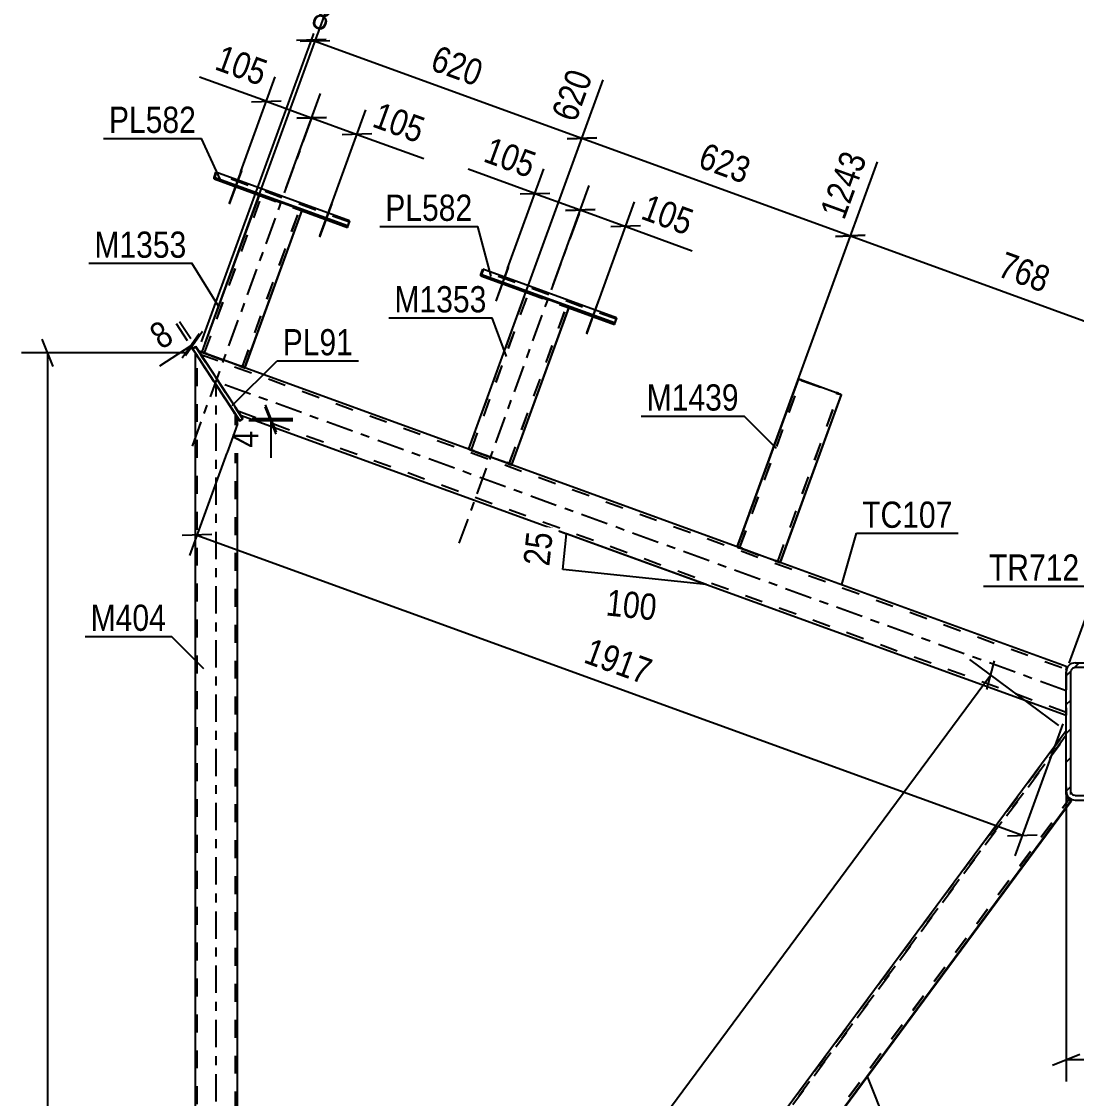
# Model space of a CAD drawing. Header units: millimetres. Extents: x 0 to 841, y 0 to 594.
# Drawn here: x 303.8 to 418.9, y 204 to 321.5 of the extents above; entities that cross this region are included whole.
import ezdxf

# ---------------------------------------------------------------- set-up
doc = ezdxf.new("R2010")
doc.units = ezdxf.units.MM
doc.linetypes.add('DXK_LINE_DOT2', pattern=[3.9198, 1.9599, -1.9599])
doc.linetypes.add('DXK_LINE_DOT3', pattern=[5.9187, 2.979, -0.9799, 0.9799, -0.9799])
doc.styles.add('Arial Narrow', font='ARIALN.TTF', dxfattribs={"height": 0.2})

# ---------------------------------------------------------------- blocks, each defined once
blk = doc.blocks.new('Part-761548639-16300 - 16299')
at = {"color": 7, "linetype": 'DXK_LINE_DOT2'}
for p, q in [((323.04, 285.6), (323.05, 285.6)), ((323.04, 285.56), (323.04, 285.6)), ((323.08, 285.54), (323.04, 285.6)), ((323.04, 285.56), (323.08, 285.49)), ((323.2, 285.36), (323.08, 285.54)), ((323.08, 285.49), (323.2, 285.31)), ((323.38, 285.09), (323.2, 285.36)), ((323.2, 285.31), (323.38, 285.04)), ((323.31, 285.18), (323.33, 285.18)), ((323.31, 285.14), (323.31, 285.18)), ((323.31, 285.18), (323.34, 285.15)), ((323.34, 285.11), (323.31, 285.14)), ((323.33, 285.18), (417.73, 250.82)), ((323.34, 285.15), (323.4, 285.06)), ((323.4, 285.02), (323.34, 285.11)), ((323.59, 284.77), (323.38, 285.09)), ((323.38, 285.04), (323.59, 284.71)), ((323.4, 285.06), (323.48, 284.93)), ((323.48, 284.88), (323.4, 285.02)), ((323.45, 285.46), (323.61, 285.4)), ((323.48, 284.93), (323.59, 284.77)), ((323.59, 284.72), (323.48, 284.88)), ((327.07, 279.46), (323.59, 284.77)), ((327.07, 279.46), (323.59, 284.77)), ((327.07, 279.41), (323.59, 284.72)), ((327.07, 279.41), (323.59, 284.71)), ((327.98, 283.81), (328.14, 283.75)), ((327.07, 279.46), (327.17, 279.3)), ((327.28, 279.14), (327.07, 279.46)), ((327.17, 279.25), (327.07, 279.41)), ((327.07, 279.41), (327.28, 279.08)), ((327.17, 279.3), (327.26, 279.16)), ((327.26, 279.11), (327.17, 279.25)), ((327.26, 279.16), (327.32, 279.07)), ((327.32, 279.02), (327.26, 279.11)), ((327.45, 278.87), (327.28, 279.14)), ((327.28, 279.08), (327.45, 278.81)), ((327.32, 279.07), (327.34, 279.04)), ((327.34, 278.99), (327.32, 279.02)), ((327.34, 278.99), (327.34, 279.04)), ((417.73, 246.1), (327.34, 278.99)), ((327.57, 278.68), (327.45, 278.87)), ((327.45, 278.81), (327.57, 278.64)), ((327.62, 278.62), (327.57, 278.68)), ((327.57, 278.64), (327.62, 278.57)), ((327.62, 278.57), (327.62, 278.62)), ((327.62, 278.57), (327.66, 278.56)), ((381.85, 264.2), (386.55, 262.49)), ((417.73, 251.1), (417.73, 251.14)), ((417.73, 251.1), (417.73, 250.96)), ((417.73, 250.78), (417.73, 250.82)), ((417.73, 250.52), (417.73, 245.78)), ((417.73, 246.1), (417.73, 246.14)), ((417.73, 245.78), (417.73, 245.82))]:
    blk.add_line(p, q, dxfattribs=at)
at = {"color": 2, "linetype": 'Continuous'}
for p, q in [((323.05, 285.6), (323.45, 285.46)), ((323.61, 285.4), (327.98, 283.81)), ((328.14, 283.75), (381.85, 264.2)), ((327.66, 278.56), (417.73, 245.78)), ((386.55, 262.49), (417.73, 251.14)), ((417.73, 251.14), (417.73, 251.1)), ((417.73, 251.1), (417.73, 250.52))]:
    blk.add_line(p, q, dxfattribs=at)
at = {"color": 7, "linetype": 'DXK_LINE_DOT3'}
blk.add_line((417.73, 248.46), (325.33, 282.09), dxfattribs=at)
blk = doc.blocks.new('Bolt-761548639-16373 - 16299')
at = {"color": 1, "linetype": 'Continuous'}
for p, q in [((356.87, 294.78), (355.54, 291.11)), ((366.74, 291.19), (365.4, 287.52))]:
    blk.add_line(p, q, dxfattribs=at)
blk = doc.blocks.new('Part-761548639-16301 - 16299')
at = {"color": 2, "linetype": 'Continuous'}
for p, q in [((322.73, 285.35), (322.76, 285.31)), ((322.73, 113.07), (322.73, 285.35)), ((322.76, 285.31), (322.84, 285.18)), ((322.84, 285.18), (322.97, 284.98)), ((322.97, 284.98), (323.13, 284.75)), ((326.9, 278.98), (323.13, 284.75)), ((326.9, 278.98), (327.05, 278.75)), ((327.05, 278.75), (327.18, 278.55)), ((327.18, 278.55), (327.27, 278.42)), ((327.27, 278.42), (327.3, 278.37)), ((327.3, 278.37), (327.3, 121.92))]:
    blk.add_line(p, q, dxfattribs=at)
at = {"color": 7, "linetype": 'DXK_LINE_DOT2'}
for p, q in [((322.76, 285.26), (322.73, 285.31)), ((322.84, 285.13), (322.76, 285.26)), ((322.97, 284.93), (322.84, 285.13)), ((322.93, 113.17), (322.93, 285.05)), ((322.94, 285.03), (322.93, 285.05)), ((322.94, 284.98), (322.93, 285)), ((322.97, 284.98), (322.94, 285.03)), ((322.97, 284.93), (322.94, 284.98)), ((322.99, 284.96), (322.97, 284.98)), ((322.99, 284.91), (322.97, 284.93)), ((323.13, 284.69), (322.97, 284.93)), ((323.05, 284.86), (322.99, 284.96)), ((322.99, 284.91), (323.05, 284.81)), ((323.13, 284.74), (323.05, 284.86)), ((323.05, 284.81), (323.13, 284.7)), ((326.9, 278.98), (323.13, 284.74)), ((326.9, 278.93), (323.13, 284.7)), ((326.9, 278.93), (323.13, 284.69)), ((326.98, 278.86), (326.9, 278.98)), ((326.9, 278.93), (326.98, 278.82)), ((327.05, 278.7), (326.9, 278.93)), ((327.04, 278.76), (326.98, 278.86)), ((326.98, 278.82), (327.04, 278.72)), ((327.09, 278.7), (327.04, 278.76)), ((327.04, 278.72), (327.09, 278.65)), ((327.18, 278.5), (327.05, 278.7)), ((327.1, 278.67), (327.09, 278.7)), ((327.09, 278.65), (327.1, 278.63)), ((327.1, 116.51), (327.1, 278.67)), ((327.27, 278.37), (327.18, 278.5)), ((327.3, 278.32), (327.27, 278.37))]:
    blk.add_line(p, q, dxfattribs=at)
at = {"color": 7, "linetype": 'DXK_LINE_DOT3'}
blk.add_line((325.01, 114.86), (325.01, 281.84), dxfattribs=at)
blk = doc.blocks.new('Part-761548639-16303 - 16299')
at = {"color": 2, "linetype": 'Continuous'}
for p, q in [((327.3, 121.92), (417.73, 244.11)), ((417.73, 237.36), (417.73, 237.52)), ((418.29, 236.47), (329.02, 115.83)), ((329.04, 115.82), (418.29, 236.42)), ((417.8, 236.98), (417.73, 237.36)), ((417.86, 236.9), (417.8, 236.98)), ((417.99, 236.69), (417.86, 236.9)), ((418.02, 236.65), (417.99, 236.69)), ((418.15, 236.57), (418.02, 236.65)), ((418.25, 236.5), (418.15, 236.57)), ((418.29, 236.47), (418.25, 236.5)), ((418.27, 236.44), (418.29, 236.42)), ((418.29, 236.42), (418.29, 236.47))]:
    blk.add_line(p, q, dxfattribs=at)
at = {"color": 7, "linetype": 'DXK_LINE_DOT2'}
for p, q in [((327.3, 121.88), (417.73, 244.06)), ((417.73, 243.6), (327.3, 121.42)), ((327.3, 121.37), (417.73, 243.56)), ((417.73, 244.06), (417.73, 244.11)), ((417.73, 237.52), (417.73, 244.11)), ((417.73, 243.56), (417.73, 243.6)), ((328.72, 115.94), (418.04, 236.63)), ((328.72, 115.9), (418.04, 236.59)), ((417.73, 237.36), (417.73, 237.36)), ((417.73, 237.3), (417.73, 237.36)), ((417.73, 237.36), (417.8, 236.98)), ((417.73, 237.3), (417.73, 237.31)), ((417.8, 236.93), (417.73, 237.31)), ((417.73, 237.3), (417.8, 236.92)), ((417.8, 236.98), (417.86, 236.89)), ((417.86, 236.84), (417.8, 236.93)), ((417.8, 236.92), (417.86, 236.84)), ((417.93, 236.79), (417.86, 236.89)), ((417.93, 236.74), (417.86, 236.84)), ((417.99, 236.64), (417.86, 236.84)), ((417.98, 236.71), (417.93, 236.79)), ((417.98, 236.67), (417.93, 236.74)), ((418.02, 236.65), (417.98, 236.71)), ((417.98, 236.66), (417.98, 236.67)), ((418.02, 236.6), (417.98, 236.66)), ((417.99, 236.64), (418.02, 236.6)), ((418.04, 236.63), (418.02, 236.65)), ((418.04, 236.59), (418.02, 236.6)), ((418.02, 236.6), (418.15, 236.52)), ((418.04, 236.63), (418.04, 236.59)), ((418.15, 236.52), (418.25, 236.45)), ((418.25, 236.45), (418.27, 236.44))]:
    blk.add_line(p, q, dxfattribs=at)
blk = doc.blocks.new('Bolt-761548639-16374 - 16299')
at = {"color": 1, "linetype": 'Continuous'}
for p, q in [((356.87, 294.65), (355.53, 290.98)), ((366.73, 291.06), (365.4, 287.39))]:
    blk.add_line(p, q, dxfattribs=at)
blk = doc.blocks.new('Bolt-761548639-16375 - 16299')
at = {"color": 1, "linetype": 'Continuous'}
for p, q in [((327.75, 305.37), (326.42, 301.7)), ((337.62, 301.78), (336.29, 298.11))]:
    blk.add_line(p, q, dxfattribs=at)
blk = doc.blocks.new('Bolt-761548639-16376 - 16299')
at = {"color": 1, "linetype": 'Continuous'}
for p, q in [((327.75, 305.23), (326.42, 301.57)), ((337.62, 301.64), (336.28, 297.98))]:
    blk.add_line(p, q, dxfattribs=at)
blk = doc.blocks.new('Part-761548639-16313 - 16299')
at = {"color": 2, "linetype": 'Continuous'}
for p, q in [((322.43, 285.82), (322.77, 286.04)), ((327.58, 277.96), (322.43, 285.82)), ((322.43, 285.75), (322.43, 285.82)), ((322.43, 285.75), (322.46, 285.77)), ((322.43, 285.75), (322.73, 285.3)), ((327.91, 278.18), (322.77, 286.04)), ((327.3, 278.31), (327.58, 277.89)), ((327.91, 278.18), (327.58, 277.96)), ((327.58, 277.89), (327.91, 278.11)), ((327.58, 277.96), (327.58, 277.89)), ((327.88, 278.16), (327.91, 278.11)), ((327.91, 278.11), (327.91, 278.18))]:
    blk.add_line(p, q, dxfattribs=at)
at = {"color": 7, "linetype": 'DXK_LINE_DOT2'}
for p, q in [((322.46, 285.77), (322.77, 285.96)), ((322.77, 285.96), (322.77, 286.04)), ((322.77, 285.96), (327.88, 278.16)), ((322.73, 285.3), (327.3, 278.31))]:
    blk.add_line(p, q, dxfattribs=at)
blk = doc.blocks.new('Part-761548639-16358 - 16299')
at = {"color": 7, "linetype": 'DXK_LINE_DOT3'}
blk.add_line((364.59, 300.58), (351.49, 264.59), dxfattribs=at)
at = {"color": 2, "linetype": 'Continuous'}
for p, q in [((352.56, 274.86), (358.82, 292.07)), ((358.82, 292.07), (358.87, 292.05)), ((358.87, 292.05), (358.99, 292.01)), ((358.99, 292.01), (359.17, 291.95)), ((359.17, 291.95), (359.39, 291.87)), ((359.39, 291.87), (362.96, 290.57)), ((362.96, 290.57), (363.17, 290.49)), ((363.17, 290.49), (363.36, 290.42)), ((363.36, 290.42), (363.48, 290.37)), ((357.26, 273.15), (363.52, 290.36)), ((357.27, 273.14), (363.52, 290.31)), ((363.48, 290.37), (363.52, 290.36)), ((363.52, 290.31), (363.52, 290.36)), ((352.56, 274.86), (352.56, 274.86)), ((352.6, 274.85), (352.56, 274.86)), ((352.73, 274.81), (352.6, 274.85)), ((352.91, 274.74), (352.73, 274.81)), ((352.84, 274.76), (352.84, 274.76)), ((352.84, 274.76), (352.87, 274.75)), ((352.86, 274.75), (352.86, 274.76)), ((352.87, 274.75), (352.93, 274.73)), ((353.13, 274.66), (352.91, 274.74)), ((352.93, 274.73), (353.02, 274.7)), ((353.02, 274.7), (353.13, 274.66)), ((353.13, 274.66), (356.7, 273.37)), ((353.13, 274.66), (356.7, 273.36)), ((356.91, 273.29), (356.7, 273.37)), ((356.7, 273.36), (356.8, 273.32)), ((356.8, 273.32), (356.9, 273.29)), ((356.9, 273.29), (356.96, 273.27)), ((357.09, 273.22), (356.91, 273.29)), ((356.96, 273.27), (356.98, 273.26)), ((356.98, 273.25), (356.98, 273.26)), ((357.22, 273.17), (357.09, 273.22)), ((357.26, 273.15), (357.22, 273.17)), ((357.26, 273.15), (357.26, 273.15))]:
    blk.add_line(p, q, dxfattribs=at)
at = {"color": 7, "linetype": 'DXK_LINE_DOT2'}
for p, q in [((352.58, 274.86), (358.82, 292.02)), ((352.85, 274.77), (359.1, 291.96)), ((352.86, 274.76), (359.1, 291.92)), ((358.82, 292.02), (358.82, 292.07)), ((358.87, 292), (358.82, 292.02)), ((358.99, 291.96), (358.87, 292)), ((359.17, 291.89), (358.99, 291.96)), ((359.1, 291.92), (359.1, 291.96)), ((359.13, 291.96), (359.1, 291.96)), ((359.1, 291.92), (359.13, 291.91)), ((359.19, 291.94), (359.13, 291.96)), ((359.13, 291.91), (359.19, 291.89)), ((359.39, 291.81), (359.17, 291.89)), ((359.28, 291.9), (359.19, 291.94)), ((359.19, 291.89), (359.28, 291.85)), ((359.39, 291.86), (359.28, 291.9)), ((359.28, 291.85), (359.39, 291.81)), ((359.39, 291.86), (362.96, 290.56)), ((359.39, 291.81), (362.96, 290.51)), ((359.39, 291.81), (362.96, 290.51)), ((356.98, 273.26), (363.24, 290.46)), ((356.99, 273.26), (363.24, 290.41)), ((363.07, 290.52), (362.96, 290.56)), ((362.96, 290.51), (363.07, 290.47)), ((363.17, 290.43), (362.96, 290.51)), ((363.16, 290.49), (363.07, 290.52)), ((363.07, 290.47), (363.16, 290.44)), ((363.22, 290.47), (363.16, 290.49)), ((363.16, 290.44), (363.22, 290.42)), ((363.36, 290.37), (363.17, 290.43)), ((363.24, 290.46), (363.22, 290.47)), ((363.22, 290.42), (363.24, 290.41)), ((363.24, 290.41), (363.24, 290.46)), ((363.48, 290.32), (363.36, 290.37)), ((363.52, 290.31), (363.48, 290.32)), ((352.56, 274.82), (352.58, 274.86)), ((352.56, 274.82), (352.56, 274.86)), ((352.56, 274.82), (352.6, 274.8)), ((352.6, 274.8), (352.73, 274.75)), ((352.73, 274.75), (352.91, 274.69)), ((352.84, 274.76), (352.85, 274.77)), ((352.84, 274.72), (352.84, 274.76)), ((352.84, 274.72), (352.86, 274.75)), ((352.87, 274.71), (352.84, 274.72)), ((352.93, 274.68), (352.87, 274.71)), ((352.91, 274.69), (353.13, 274.61)), ((353.02, 274.65), (352.93, 274.68)), ((353.13, 274.61), (353.02, 274.65)), ((353.13, 274.61), (356.7, 273.31)), ((353.13, 274.61), (356.7, 273.31)), ((356.8, 273.27), (356.7, 273.31)), ((356.7, 273.31), (356.91, 273.23)), ((356.9, 273.24), (356.8, 273.27)), ((356.96, 273.22), (356.9, 273.24)), ((356.91, 273.23), (357.09, 273.16)), ((356.98, 273.21), (356.96, 273.22)), ((356.98, 273.21), (356.99, 273.26)), ((356.98, 273.26), (356.98, 273.26)), ((356.98, 273.21), (356.98, 273.25)), ((357.09, 273.16), (357.22, 273.12)), ((357.22, 273.12), (357.26, 273.11)), ((357.26, 273.11), (357.26, 273.15)), ((357.26, 273.11), (357.27, 273.14))]:
    blk.add_line(p, q, dxfattribs=at)
blk = doc.blocks.new('Part-761548639-16359 - 16299')
at = {"color": 2, "linetype": 'Continuous'}
for p, q in [((353.89, 293.92), (354.09, 294.49)), ((368.45, 288.62), (353.89, 293.92)), ((353.89, 293.75), (353.89, 293.92)), ((368.66, 289.19), (354.09, 294.49)), ((353.89, 293.75), (358.79, 291.97)), ((363.49, 290.26), (368.45, 288.45)), ((368.66, 289.19), (368.45, 288.62)), ((368.45, 288.45), (368.66, 289.01)), ((368.45, 288.62), (368.45, 288.45)), ((368.66, 289.01), (368.66, 289.19))]:
    blk.add_line(p, q, dxfattribs=at)
at = {"color": 7, "linetype": 'DXK_LINE_DOT2'}
for p, q in [((354.09, 294.31), (353.89, 293.75)), ((354.09, 294.49), (354.09, 294.31)), ((368.66, 289.01), (354.09, 294.31)), ((358.79, 291.97), (363.49, 290.26))]:
    blk.add_line(p, q, dxfattribs=at)
blk = doc.blocks.new('Part-761548639-16360 - 16299')
at = {"color": 2, "linetype": 'Continuous'}
for p, q in [((388.52, 282.52), (381.85, 264.19)), ((388.52, 282.52), (388.56, 282.5)), ((388.56, 282.5), (388.68, 282.46)), ((388.68, 282.46), (388.87, 282.4)), ((388.87, 282.4), (389.08, 282.32)), ((389.08, 282.32), (392.65, 281.02)), ((392.65, 281.02), (392.87, 280.94)), ((386.55, 262.48), (393.22, 280.81)), ((386.56, 262.48), (393.22, 280.76)), ((392.87, 280.94), (393.05, 280.87)), ((393.05, 280.87), (393.17, 280.82)), ((393.17, 280.82), (393.22, 280.81)), ((393.22, 280.76), (393.22, 280.81)), ((381.89, 264.18), (381.85, 264.19)), ((382.01, 264.14), (381.89, 264.18)), ((382.2, 264.07), (382.01, 264.14)), ((382.13, 264.09), (382.15, 264.08)), ((382.15, 264.08), (382.21, 264.06)), ((382.41, 264), (382.2, 264.07)), ((382.21, 264.06), (382.3, 264.03)), ((382.3, 264.03), (382.41, 263.99)), ((382.41, 264), (385.98, 262.7)), ((382.41, 263.99), (385.98, 262.69)), ((386.2, 262.62), (385.98, 262.7)), ((385.98, 262.69), (386.09, 262.65)), ((386.09, 262.65), (386.18, 262.62)), ((386.18, 262.62), (386.24, 262.6)), ((386.38, 262.55), (386.2, 262.62)), ((386.24, 262.6), (386.26, 262.59)), ((386.5, 262.5), (386.38, 262.55)), ((386.55, 262.48), (386.5, 262.5))]:
    blk.add_line(p, q, dxfattribs=at)
at = {"color": 7, "linetype": 'DXK_LINE_DOT2'}
for p, q in [((381.86, 264.19), (388.52, 282.47)), ((382.13, 264.1), (388.8, 282.41)), ((382.15, 264.09), (388.8, 282.37)), ((388.52, 282.47), (388.52, 282.52)), ((388.56, 282.45), (388.52, 282.47)), ((388.68, 282.41), (388.56, 282.45)), ((388.87, 282.34), (388.68, 282.41)), ((388.8, 282.37), (388.8, 282.41)), ((388.82, 282.41), (388.8, 282.41)), ((388.8, 282.37), (388.82, 282.36)), ((388.88, 282.39), (388.82, 282.41)), ((388.82, 282.36), (388.85, 282.35)), ((388.85, 282.35), (388.88, 282.34)), ((389.08, 282.26), (388.87, 282.34)), ((388.97, 282.35), (388.88, 282.39)), ((388.88, 282.34), (388.97, 282.3)), ((389.08, 282.31), (388.97, 282.35)), ((388.97, 282.3), (389.08, 282.26)), ((389.08, 282.31), (392.65, 281.01)), ((389.08, 282.26), (392.65, 280.96)), ((389.08, 282.26), (392.65, 280.96)), ((392.76, 280.98), (392.65, 281.01)), ((386.27, 262.59), (392.93, 280.91)), ((386.28, 262.59), (392.93, 280.86)), ((392.65, 280.96), (392.76, 280.92)), ((392.87, 280.88), (392.65, 280.96)), ((392.85, 280.94), (392.76, 280.98)), ((392.76, 280.92), (392.85, 280.89)), ((392.91, 280.92), (392.85, 280.94)), ((392.85, 280.89), (392.91, 280.87)), ((393.05, 280.82), (392.87, 280.88)), ((392.93, 280.91), (392.91, 280.92)), ((392.91, 280.87), (392.93, 280.86)), ((392.93, 280.86), (392.93, 280.91)), ((393.17, 280.77), (393.05, 280.82)), ((393.22, 280.76), (393.17, 280.77)), ((381.85, 264.15), (381.86, 264.19)), ((381.85, 264.19), (381.85, 264.15)), ((381.85, 264.15), (381.89, 264.13)), ((381.89, 264.13), (382.01, 264.08)), ((382.01, 264.08), (382.2, 264.02)), ((382.13, 264.09), (382.13, 264.1)), ((382.13, 264.05), (382.15, 264.09)), ((382.13, 264.05), (382.13, 264.09)), ((382.15, 264.04), (382.13, 264.05)), ((382.21, 264.01), (382.15, 264.04)), ((382.2, 264.02), (382.41, 263.94)), ((382.3, 263.98), (382.21, 264.01)), ((382.41, 263.94), (382.3, 263.98)), ((382.41, 263.94), (385.98, 262.64)), ((382.41, 263.94), (385.98, 262.64)), ((386.09, 262.6), (385.98, 262.64)), ((385.98, 262.64), (386.2, 262.56)), ((386.18, 262.57), (386.09, 262.6)), ((386.24, 262.55), (386.18, 262.57)), ((386.2, 262.56), (386.38, 262.49)), ((386.26, 262.54), (386.24, 262.55)), ((386.26, 262.54), (386.28, 262.59)), ((386.26, 262.59), (386.27, 262.59)), ((386.26, 262.54), (386.26, 262.59)), ((386.38, 262.49), (386.5, 262.45)), ((386.5, 262.45), (386.55, 262.44)), ((386.55, 262.44), (386.56, 262.48)), ((386.55, 262.44), (386.55, 262.48))]:
    blk.add_line(p, q, dxfattribs=at)
blk = doc.blocks.new('Part-761548639-16361 - 16299')
at = {"color": 7, "linetype": 'DXK_LINE_DOT3'}
blk.add_line((335.48, 311.17), (322.37, 275.18), dxfattribs=at)
at = {"color": 2, "linetype": 'Continuous'}
for p, q in [((329.71, 302.65), (323.44, 285.45)), ((329.71, 302.65), (329.75, 302.64)), ((329.75, 302.64), (329.87, 302.6)), ((329.87, 302.6), (330.05, 302.53)), ((330.05, 302.53), (330.27, 302.46)), ((330.27, 302.46), (333.84, 301.16)), ((333.84, 301.16), (334.06, 301.08)), ((334.06, 301.08), (334.24, 301.01)), ((334.24, 301.01), (334.36, 300.96)), ((328.14, 283.74), (334.4, 300.94)), ((328.16, 283.74), (334.4, 300.9)), ((334.36, 300.96), (334.4, 300.94)), ((334.4, 300.9), (334.4, 300.94)), ((323.49, 285.44), (323.44, 285.45)), ((323.61, 285.4), (323.49, 285.44)), ((323.79, 285.33), (323.61, 285.4)), ((323.73, 285.35), (323.75, 285.34)), ((323.75, 285.34), (323.81, 285.32)), ((324.01, 285.25), (323.79, 285.33)), ((323.81, 285.32), (323.9, 285.29)), ((323.9, 285.29), (324.01, 285.25)), ((324.01, 285.25), (327.58, 283.95)), ((324.01, 285.25), (327.58, 283.95)), ((327.58, 283.95), (327.69, 283.91)), ((327.8, 283.88), (327.58, 283.95)), ((327.69, 283.91), (327.78, 283.88)), ((327.78, 283.88), (327.84, 283.85)), ((327.98, 283.81), (327.8, 283.88)), ((327.84, 283.85), (327.86, 283.84)), ((328.1, 283.76), (327.98, 283.81)), ((328.14, 283.74), (328.1, 283.76))]:
    blk.add_line(p, q, dxfattribs=at)
at = {"color": 7, "linetype": 'DXK_LINE_DOT2'}
for p, q in [((323.46, 285.45), (329.71, 302.61)), ((323.73, 285.35), (329.99, 302.55)), ((323.74, 285.35), (329.99, 302.51)), ((329.71, 302.61), (329.71, 302.65)), ((329.75, 302.59), (329.71, 302.61)), ((329.87, 302.54), (329.75, 302.59)), ((330.05, 302.48), (329.87, 302.54)), ((329.99, 302.51), (329.99, 302.55)), ((330.01, 302.54), (329.99, 302.55)), ((329.99, 302.51), (330.01, 302.5)), ((330.07, 302.52), (330.01, 302.54)), ((330.01, 302.5), (330.07, 302.47)), ((330.27, 302.4), (330.05, 302.48)), ((330.16, 302.49), (330.07, 302.52)), ((330.07, 302.47), (330.16, 302.44)), ((330.27, 302.45), (330.16, 302.49)), ((330.16, 302.44), (330.27, 302.4)), ((330.27, 302.45), (333.84, 301.15)), ((330.27, 302.4), (333.84, 301.1)), ((330.27, 302.4), (333.84, 301.1)), ((327.86, 283.85), (334.12, 301.05)), ((327.88, 283.84), (334.12, 301)), ((333.95, 301.11), (333.84, 301.15)), ((333.84, 301.1), (333.95, 301.06)), ((334.06, 301.02), (333.84, 301.1)), ((334.04, 301.08), (333.95, 301.11)), ((333.95, 301.06), (334.04, 301.03)), ((334.1, 301.06), (334.04, 301.08)), ((334.04, 301.03), (334.1, 301.01)), ((334.24, 300.95), (334.06, 301.02)), ((334.12, 301.05), (334.1, 301.06)), ((334.1, 301.01), (334.12, 301)), ((334.12, 301), (334.12, 301.05)), ((334.36, 300.91), (334.24, 300.95)), ((334.4, 300.9), (334.36, 300.91)), ((323.44, 285.41), (323.46, 285.45)), ((323.44, 285.45), (323.44, 285.41)), ((323.44, 285.41), (323.49, 285.39)), ((323.49, 285.39), (323.61, 285.34)), ((323.61, 285.34), (323.79, 285.27)), ((323.73, 285.31), (323.74, 285.35)), ((323.73, 285.35), (323.73, 285.35)), ((323.73, 285.31), (323.73, 285.35)), ((323.75, 285.3), (323.73, 285.31)), ((323.81, 285.27), (323.75, 285.3)), ((323.79, 285.27), (324.01, 285.2)), ((323.9, 285.24), (323.81, 285.27)), ((324.01, 285.2), (323.9, 285.24)), ((324.01, 285.2), (327.58, 283.9)), ((324.01, 285.2), (327.58, 283.9)), ((327.69, 283.86), (327.58, 283.9)), ((327.58, 283.9), (327.8, 283.82)), ((327.78, 283.83), (327.69, 283.86)), ((327.84, 283.81), (327.78, 283.83)), ((327.8, 283.82), (327.98, 283.75)), ((327.86, 283.8), (327.84, 283.81)), ((327.86, 283.84), (327.86, 283.85)), ((327.86, 283.8), (327.88, 283.84)), ((327.86, 283.8), (327.86, 283.84)), ((327.98, 283.75), (328.1, 283.71)), ((328.1, 283.71), (328.14, 283.7)), ((328.14, 283.7), (328.16, 283.74)), ((328.14, 283.7), (328.14, 283.74))]:
    blk.add_line(p, q, dxfattribs=at)
blk = doc.blocks.new('Part-761548639-16362 - 16299')
at = {"color": 2, "linetype": 'Continuous'}
for p, q in [((324.77, 304.51), (324.98, 305.08)), ((339.34, 299.21), (324.77, 304.51)), ((324.77, 304.34), (324.77, 304.51)), ((339.54, 299.78), (324.98, 305.08)), ((324.77, 304.34), (329.67, 302.56)), ((334.37, 300.85), (339.34, 299.04)), ((339.54, 299.78), (339.34, 299.21)), ((339.34, 299.04), (339.54, 299.6)), ((339.34, 299.21), (339.34, 299.04)), ((339.54, 299.6), (339.54, 299.78))]:
    blk.add_line(p, q, dxfattribs=at)
at = {"color": 7, "linetype": 'DXK_LINE_DOT2'}
for p, q in [((324.98, 304.9), (324.77, 304.34)), ((324.98, 305.08), (324.98, 304.9)), ((339.54, 299.6), (324.98, 304.9)), ((329.67, 302.56), (334.37, 300.85))]:
    blk.add_line(p, q, dxfattribs=at)
blk = doc.blocks.new('Part-761548639-16363 - 16299')
at = {"linetype": 'Continuous'}
h = blk.add_hatch(dxfattribs=at)
h.set_pattern_fill('', scale=0.7, style=0, pattern_type=0)
h.set_pattern_definition([(45, (417.7277, 237.5164), (-1.57154, 1.57154), [])])
h.paths.add_polyline_path([(417.73, 250.52), (417.73, 237.52), (417.8, 237.13), (418.02, 236.81), (418.35, 236.59), (418.73, 236.52), (426.73, 236.52), (427.11, 236.59), (427.43, 236.81), (427.65, 237.13), (427.73, 237.52), (427.73, 250.52), (427.65, 250.9), (427.43, 251.22), (427.11, 251.44), (426.73, 251.52), (418.73, 251.52), (418.35, 251.44), (418.02, 251.22), (417.8, 250.9)])
h.paths.add_polyline_path([(418.37, 250.87), (418.54, 250.98), (418.73, 251.02), (426.73, 251.02), (426.92, 250.98), (427.08, 250.87), (427.19, 250.71), (427.23, 250.52), (427.23, 237.52), (427.19, 237.32), (427.08, 237.16), (426.92, 237.05), (426.73, 237.02), (418.73, 237.02), (418.54, 237.05), (418.37, 237.16), (418.27, 237.32), (418.23, 237.52), (418.23, 250.52), (418.27, 250.71)])
at = {"color": 2, "linetype": 'Continuous'}
for p, q in [((417.8, 250.9), (417.73, 250.52)), ((417.73, 237.52), (417.73, 250.52)), ((418.23, 250.52), (418.27, 250.71)), ((418.23, 237.52), (418.23, 250.52)), ((418.73, 251.52), (418.35, 251.44)), ((418.54, 250.98), (418.73, 251.02)), ((418.73, 251.52), (426.73, 251.52)), ((418.73, 251.02), (426.73, 251.02)), ((427.11, 251.44), (426.73, 251.52)), ((426.73, 251.02), (426.92, 250.98)), ((427.19, 250.71), (427.23, 250.52)), ((427.23, 237.52), (427.23, 250.52)), ((427.73, 250.52), (427.65, 250.9)), ((427.73, 237.52), (427.73, 250.52)), ((417.73, 237.36), (417.73, 237.52)), ((417.73, 237.52), (417.8, 237.13)), ((418.27, 237.32), (418.23, 237.52)), ((427.23, 237.52), (427.19, 237.32)), ((427.65, 237.13), (427.73, 237.52)), ((427.73, 237.14), (427.73, 237.52)), ((418.35, 236.59), (418.73, 236.52)), ((418.73, 237.02), (418.54, 237.05)), ((418.73, 237.02), (426.73, 237.02)), ((418.73, 236.52), (426.73, 236.52)), ((426.92, 237.05), (426.73, 237.02)), ((426.73, 236.52), (427.11, 236.59))]:
    blk.add_line(p, q, dxfattribs=at)
at = {"color": 7, "linetype": 'DXK_LINE_DOT2'}
for p, q in [((417.73, 250.14), (417.73, 250.52)), ((418.23, 250.14), (418.23, 250.52)), ((427.23, 250.14), (427.23, 250.52)), ((427.73, 250.14), (427.73, 250.52)), ((418.23, 237.14), (418.23, 237.52)), ((427.23, 237.14), (427.23, 237.52)), ((417.73, 237.14), (417.73, 237.36))]:
    blk.add_line(p, q, dxfattribs=at)
at = {"color": 7, "linetype": 'DXK_LINE_DOT3'}
blk.add_line((422.73, 243.64), (422.73, 244.02), dxfattribs=at)
at = {"color": 30, "linetype": 'DXK_LINE_DOT3'}
blk.add_line((422.73, 243.64), (422.73, 244.02), dxfattribs=at)
at = {"color": 2, "linetype": 'Continuous'}
for centre, radius, start, end in [((418.73, 250.52), 1, 112.502, 157.502), ((418.73, 250.52), 0.5, 112.502, 157.502), ((426.73, 250.52), 0.5, 22.498, 67.498), ((426.73, 250.52), 1, 22.498, 67.498), ((418.73, 237.52), 1, 202.498, 247.498), ((418.73, 237.52), 0.5, 202.498, 247.498), ((426.73, 237.52), 0.5, 292.502, 337.502), ((426.73, 237.52), 1, 292.502, 337.502)]:
    blk.add_arc(centre, radius, start, end, dxfattribs=at)
blk = doc.blocks.new('StraightDimension-761548639-17235 - 16299')
at = {"color": 7, "linetype": 'Continuous'}
for p, q in [((321.88, 286.65), (320.67, 288.51)), ((322.22, 286.87), (321, 288.73)), ((321.3, 284.8), (323.15, 287.45)), ((323.49, 287.67), (321.64, 285.02)), ((322.23, 286.13), (322.56, 286.35))]:
    blk.add_line(p, q, dxfattribs=at)
at = {"color": 0}
blk.add_wipeout([(321.38, 286.47), (319.08, 289.98), (316.54, 288.32), (318.84, 284.81)], dxfattribs=at)
at = {"color": 7, "linetype": 'Continuous'}
blk.add_line((322.23, 286.13), (318.82, 283.89), dxfattribs=at)
blk.add_line((322.23, 286.13), (318.82, 283.89), dxfattribs=at)
at = {"color": 3, "style": 'Arial Narrow'}
blk.add_text('8', height=2.86, rotation=33.2201, dxfattribs=at).set_placement((319.02, 285.64))
blk = doc.blocks.new('StraightDimension-761548639-17241 - 16299')
at = {"color": 7, "linetype": 'Continuous'}
for p, q in [((307.22, 283.85), (306.02, 286.85)), ((321.73, 285.35), (303.77, 285.35)), ((306.62, 113.07), (306.62, 285.35))]:
    blk.add_line(p, q, dxfattribs=at)
blk = doc.blocks.new('StraightDimension-761548639-17169 - 16299')
at = {"color": 7, "linetype": 'Continuous'}
for p, q in [((323.79, 286.4), (339.84, 330.5)), ((323.39, 286.54), (338.38, 327.72)), ((333.78, 319.47), (337.01, 319.58)), ((337.41, 319.43), (334.18, 319.33)), ((335.4, 319.52), (335.79, 319.38))]:
    blk.add_line(p, q, dxfattribs=at)
at = {"color": 0, "linetype": 'Continuous'}
blk.add_wipeout([(339.48, 331.26), (335.53, 332.7), (334.5, 329.86), (338.44, 328.42)], dxfattribs=at)
at = {"color": 0}
blk.add_wipeout([(337.27, 319.64), (338.71, 323.59), (335.87, 324.62), (334.43, 320.67)], dxfattribs=at)
at = {"color": 3, "style": 'Arial Narrow'}
blk.add_text('8', height=2.86, rotation=-19.9962, dxfattribs=at).set_placement((335.2, 321.03))
at = {"color": 0, "linetype": 'Continuous'}
blk.add_wipeout([(337.84, 327.97), (333.89, 329.41), (332.85, 326.57), (336.8, 325.13)], dxfattribs=at)
at = {"color": 3, "linetype": 'Continuous', "style": 'Arial Narrow'}
for s, p in [('0', (338.09, 329.19)), ('8', (336.44, 325.9))]:
    blk.add_text(s, height=2.86, rotation=70.004, dxfattribs=at).set_placement(p)
blk = doc.blocks.new('StraightDimension-761548639-17168 - 16299')
at = {"color": 7, "linetype": 'Continuous'}
for p, q in [((323.79, 286.4), (339.84, 330.5)), ((337.41, 319.43), (334.18, 319.33)), ((335.79, 319.38), (364.91, 308.78)), ((352.9, 275.8), (367.23, 315.16)), ((363.29, 308.73), (366.52, 308.84))]:
    blk.add_line(p, q, dxfattribs=at)
at = {"color": 0}
blk.add_wipeout([(353.75, 313.64), (355.18, 317.59), (348.9, 319.88), (347.47, 315.93)], dxfattribs=at)
at = {"color": 0, "linetype": 'Continuous'}
blk.add_wipeout([(366.87, 315.93), (362.92, 317.37), (360.64, 311.08), (364.58, 309.65)], dxfattribs=at)
at = {"color": 3, "style": 'Arial Narrow'}
blk.add_text('620', height=2.863, rotation=-19.9962, dxfattribs=at).set_placement((348.23, 316.29))
at = {"color": 3, "linetype": 'Continuous', "style": 'Arial Narrow'}
blk.add_text('620', height=2.863, rotation=70.004, dxfattribs=at).set_placement((364.22, 310.42))
blk = doc.blocks.new('StraightDimension-761548639-17165 - 16299')
at = {"color": 7, "linetype": 'Continuous'}
for p, q in [((418.07, 251.46), (433.22, 293.09)), ((451.69, 266.74), (459.53, 288.3)), ((431.89, 285.04), (428.66, 284.94)), ((430.28, 284.99), (455.05, 275.98)), ((453.44, 275.93), (456.66, 276.03))]:
    blk.add_line(p, q, dxfattribs=at)
at = {"color": 0, "linetype": 'Continuous'}
blk.add_wipeout([(459.18, 289.07), (455.23, 290.5), (452.32, 282.51), (456.26, 281.07)], dxfattribs=at)
at = {"color": 0}
blk.add_wipeout([(446.06, 280.05), (447.5, 283.99), (441.21, 286.28), (439.78, 282.33)], dxfattribs=at)
at = {"color": 3, "linetype": 'Continuous', "style": 'Arial Narrow'}
blk.add_text('2538', height=2.863, rotation=70.004, dxfattribs=at).set_placement((455.91, 281.84))
at = {"color": 3, "style": 'Arial Narrow'}
blk.add_text('527', height=2.863, rotation=-19.9962, dxfattribs=at).set_placement((440.55, 282.69))
blk = doc.blocks.new('StraightDimension-761548639-17230 - 16299')
at = {"color": 7, "linetype": 'Continuous'}
for p, q in [((330.36, 279.68), (331.56, 276.68)), ((331.56, 276.46), (330.36, 279.46)), ((328.58, 277.96), (333.36, 277.96)), ((328.91, 278.18), (333.36, 278.18)), ((330.96, 277.96), (330.96, 278.18)), ((330.96, 277.96), (330.96, 273.88)), ((330.96, 277.96), (330.96, 273.88))]:
    blk.add_line(p, q, dxfattribs=at)
at = {"color": 0}
blk.add_wipeout([(330.21, 277.44), (326.01, 277.44), (326.01, 274.41), (330.21, 274.41)], dxfattribs=at)
at = {"color": 3, "style": 'Arial Narrow'}
blk.add_text('4', height=2.86, rotation=90.0002, dxfattribs=at).set_placement((329.61, 275.01))
blk = doc.blocks.new('StraightDimension-761548639-17166 - 16299')
at = {"color": 7, "linetype": 'Continuous'}
for p, q in [((382.19, 265.14), (397.14, 306.22)), ((395.81, 298.18), (392.58, 298.07)), ((394.2, 298.12), (430.28, 284.99)), ((418.07, 251.46), (433.22, 293.09)), ((428.66, 284.94), (431.89, 285.04))]:
    blk.add_line(p, q, dxfattribs=at)
at = {"color": 0}
blk.add_wipeout([(415.63, 291.12), (417.07, 295.07), (410.79, 297.35), (409.35, 293.41)], dxfattribs=at)
at = {"color": 0, "linetype": 'Continuous'}
blk.add_wipeout([(432.86, 293.86), (428.92, 295.29), (426, 287.29), (429.95, 285.86)], dxfattribs=at)
at = {"color": 3, "style": 'Arial Narrow'}
blk.add_text('768', height=2.863, rotation=-19.9962, dxfattribs=at).set_placement((410.12, 293.77))
at = {"color": 3, "linetype": 'Continuous', "style": 'Arial Narrow'}
blk.add_text('2011', height=2.863, rotation=70.004, dxfattribs=at).set_placement((429.59, 286.63))
blk = doc.blocks.new('StraightDimension-761548639-17167 - 16299')
at = {"color": 7, "linetype": 'Continuous'}
for p, q in [((352.9, 275.8), (367.23, 315.16)), ((366.52, 308.84), (363.29, 308.73)), ((364.91, 308.78), (394.2, 298.12)), ((382.19, 265.14), (397.14, 306.22)), ((392.58, 298.07), (395.81, 298.18))]:
    blk.add_line(p, q, dxfattribs=at)
at = {"color": 0}
blk.add_wipeout([(382.95, 303.02), (384.39, 306.96), (378.1, 309.25), (376.67, 305.3)], dxfattribs=at)
at = {"color": 0, "linetype": 'Continuous'}
blk.add_wipeout([(396.78, 306.99), (392.84, 308.42), (389.93, 300.42), (393.87, 298.99)], dxfattribs=at)
at = {"color": 3, "style": 'Arial Narrow'}
blk.add_text('623', height=2.863, rotation=-19.9962, dxfattribs=at).set_placement((377.44, 305.66))
at = {"color": 3, "linetype": 'Continuous', "style": 'Arial Narrow'}
blk.add_text('1243', height=2.863, rotation=70.004, dxfattribs=at).set_placement((393.51, 299.76))
blk = doc.blocks.new('StraightDimension-761548639-17503 - 16299')
at = {"color": 7, "linetype": 'Continuous'}
for p, q in [((416.92, 244.68), (407.21, 251.87)), ((409.09, 248.61), (409.91, 251.74)), ((319.08, 128.01), (409.5, 250.18))]:
    blk.add_line(p, q, dxfattribs=at)
blk = doc.blocks.new('StraightDimension-761548639-17612 - 16299')
at = {"color": 7, "linetype": 'Continuous'}
for p, q in [((361.75, 292.77), (365.7, 303.63)), ((363.11, 300.9), (366.34, 301)), ((366.7, 290.96), (370.65, 301.83)), ((364.72, 300.95), (369.68, 299.15)), ((371.29, 299.2), (368.07, 299.1))]:
    blk.add_line(p, q, dxfattribs=at)
at = {"color": 0}
blk.add_wipeout([(376.71, 297.39), (378.15, 301.33), (371.87, 303.62), (370.43, 299.67)], dxfattribs=at)
at = {"color": 7, "linetype": 'Continuous'}
blk.add_line((369.68, 299.15), (376.95, 296.5), dxfattribs=at)
blk.add_line((369.68, 299.15), (376.95, 296.5), dxfattribs=at)
at = {"color": 3, "style": 'Arial Narrow'}
blk.add_text('105', height=2.863, rotation=-19.9962, dxfattribs=at).set_placement((371.2, 300.03))
blk = doc.blocks.new('StraightDimension-761548639-17613 - 16299')
at = {"color": 7, "linetype": 'Continuous'}
for p, q in [((356.79, 294.57), (360.75, 305.43)), ((361.75, 292.77), (365.7, 303.63)), ((358.16, 302.7), (361.39, 302.8)), ((359.77, 302.75), (364.72, 300.95)), ((366.34, 301), (363.11, 300.9))]:
    blk.add_line(p, q, dxfattribs=at)
at = {"color": 0}
blk.add_wipeout([(359.54, 303.64), (360.97, 307.58), (354.69, 309.87), (353.25, 305.92)], dxfattribs=at)
at = {"color": 7, "linetype": 'Continuous'}
blk.add_line((359.77, 302.75), (352.5, 305.4), dxfattribs=at)
blk.add_line((359.77, 302.75), (352.5, 305.4), dxfattribs=at)
at = {"color": 3, "style": 'Arial Narrow'}
blk.add_text('105', height=2.863, rotation=-19.9962, dxfattribs=at).set_placement((354.02, 306.28))
blk = doc.blocks.new('StraightDimension-761548639-17620 - 16299')
at = {"color": 7, "linetype": 'Continuous'}
for p, q in [((332.63, 303.36), (336.39, 313.68)), ((337.58, 301.55), (341.34, 311.88)), ((333.8, 310.96), (337.03, 311.06)), ((335.41, 311.01), (340.37, 309.2)), ((341.98, 309.25), (338.75, 309.15))]:
    blk.add_line(p, q, dxfattribs=at)
at = {"color": 0}
blk.add_wipeout([(347.4, 307.44), (348.84, 311.39), (342.56, 313.68), (341.12, 309.73)], dxfattribs=at)
at = {"color": 7, "linetype": 'Continuous'}
blk.add_line((340.37, 309.2), (347.64, 306.56), dxfattribs=at)
blk.add_line((340.37, 309.2), (347.64, 306.56), dxfattribs=at)
at = {"color": 3, "style": 'Arial Narrow'}
blk.add_text('105', height=2.863, rotation=-19.9962, dxfattribs=at).set_placement((341.89, 310.09))
blk = doc.blocks.new('StraightDimension-761548639-17621 - 16299')
at = {"color": 7, "linetype": 'Continuous'}
for p, q in [((327.68, 305.16), (331.44, 315.49)), ((328.85, 312.76), (332.08, 312.86)), ((330.46, 312.81), (335.41, 311.01)), ((332.63, 303.36), (336.39, 313.68)), ((337.03, 311.06), (333.8, 310.96))]:
    blk.add_line(p, q, dxfattribs=at)
at = {"color": 0}
blk.add_wipeout([(330.23, 313.69), (331.66, 317.64), (325.38, 319.93), (323.94, 315.98)], dxfattribs=at)
at = {"color": 7, "linetype": 'Continuous'}
blk.add_line((330.46, 312.81), (323.19, 315.45), dxfattribs=at)
blk.add_line((330.46, 312.81), (323.19, 315.45), dxfattribs=at)
at = {"color": 3, "style": 'Arial Narrow'}
blk.add_text('105', height=2.863, rotation=-19.9962, dxfattribs=at).set_placement((324.71, 316.34))
blk = doc.blocks.new('AngleDimension-761548639-17628 - 16299')
at = {"color": 7, "linetype": 'Continuous'}
for p, q in [((361.66, 266.18), (363.23, 265.61)), ((362.82, 261.71), (363.23, 265.61)), ((378.45, 260.07), (363.23, 265.61)), ((378.45, 260.07), (362.82, 261.71))]:
    blk.add_line(p, q, dxfattribs=at)
at = {"color": 0}
for points in [[(362.38, 266.17), (358.21, 266.61), (357.7, 261.78), (361.88, 261.34)], [(373.43, 255.47), (373.87, 259.65), (367.22, 260.35), (366.78, 256.17)]]:
    blk.add_wipeout(points, dxfattribs=at)
at = {"color": 3, "style": 'Arial Narrow'}
for s, rotation, p in [('25', 84.0013, (361.34, 262)), ('100', -5.9989, (367.44, 256.7))]:
    blk.add_text(s, height=2.863, rotation=rotation, dxfattribs=at).set_placement(p)
blk = doc.blocks.new('StraightDimension-761548639-17636 - 16299')
at = {"color": 7, "linetype": 'Continuous'}
for p, q in [((327.32, 277.62), (322.08, 263.21)), ((324.51, 265.51), (321.28, 265.41)), ((322.9, 265.46), (412.96, 232.68)), ((417.39, 244.84), (412.14, 230.43)), ((411.35, 232.63), (414.58, 232.73))]:
    blk.add_line(p, q, dxfattribs=at)
at = {"color": 0}
blk.add_wipeout([(372.19, 248.32), (373.62, 252.27), (365.62, 255.18), (364.19, 251.23)], dxfattribs=at)
at = {"color": 3, "style": 'Arial Narrow'}
blk.add_text('1917', height=2.863, rotation=-19.9962, dxfattribs=at).set_placement((364.96, 251.59))
blk = doc.blocks.new('StraightDimension-761548639-17764 - 16299')
at = {"color": 7, "linetype": 'Continuous'}
for p, q in [((417.73, 237.97), (417.73, 205.79)), ((427.73, 237.97), (427.73, 205.79)), ((416.23, 207.59), (419.23, 208.79)), ((417.73, 208.19), (427.73, 208.19)), ((429.23, 208.79), (426.23, 207.59))]:
    blk.add_line(p, q, dxfattribs=at)
at = {"color": 0}
blk.add_wipeout([(426.07, 208.94), (426.07, 213.14), (419.39, 213.14), (419.39, 208.94)], dxfattribs=at)
at = {"color": 3, "style": 'Arial Narrow'}
blk.add_text('200', height=2.863, dxfattribs=at).set_placement((419.99, 209.54))
blk = doc.blocks.new('Mark-761548639-16983 - 16299')
at = {"color": 30, "linetype": 'Continuous'}
for p in [(310.7, 254.4), (323.66, 250.87)]:
    blk.add_line(p, (320.12, 254.4), dxfattribs=at)
at = {"color": 0}
blk.add_wipeout([(319.52, 255), (319.52, 258), (311.3, 258), (311.3, 255)], dxfattribs=at)
blk.add_wipeout([(319.52, 255), (319.52, 258), (311.3, 258), (311.3, 255)], dxfattribs=at)
at = {"color": 3, "style": 'Arial Narrow'}
blk.add_text('M404', height=2.863, dxfattribs=at).set_placement((311.3, 255))
blk = doc.blocks.new('Mark-761548639-16986 - 16299')
at = {"color": 30, "linetype": 'Continuous'}
for p, q in [((326.74, 279.62), (331.66, 284.48)), ((331.66, 284.48), (340.53, 284.48))]:
    blk.add_line(p, q, dxfattribs=at)
at = {"color": 0}
blk.add_wipeout([(339.93, 285.08), (339.93, 288.08), (332.26, 288.08), (332.26, 285.08)], dxfattribs=at)
blk.add_wipeout([(339.93, 285.08), (339.93, 288.08), (332.26, 288.08), (332.26, 285.08)], dxfattribs=at)
at = {"color": 3, "style": 'Arial Narrow'}
blk.add_text('PL91', height=2.863, dxfattribs=at).set_placement((332.26, 285.08))
blk = doc.blocks.new('Mark-761548639-16980 - 16299')
at = {"color": 30, "linetype": 'Continuous'}
for p, q in [((393.26, 260.06), (394.88, 265.65)), ((394.88, 265.65), (405.94, 265.65))]:
    blk.add_line(p, q, dxfattribs=at)
at = {"color": 0}
blk.add_wipeout([(405.34, 266.25), (405.34, 269.25), (395.48, 269.25), (395.48, 266.25)], dxfattribs=at)
blk.add_wipeout([(405.34, 266.25), (405.34, 269.25), (395.48, 269.25), (395.48, 266.25)], dxfattribs=at)
at = {"color": 3, "style": 'Arial Narrow'}
blk.add_text('TC107', height=2.863, dxfattribs=at).set_placement((395.48, 266.25))
blk = doc.blocks.new('Mark-761548639-17001 - 16299')
at = {"color": 30, "linetype": 'Continuous'}
for p in [(312.7, 308.76), (325.42, 304.32)]:
    blk.add_line(p, (323.4, 308.76), dxfattribs=at)
at = {"color": 0}
blk.add_wipeout([(322.8, 309.36), (322.8, 312.36), (313.3, 312.36), (313.3, 309.36)], dxfattribs=at)
blk.add_wipeout([(322.8, 309.36), (322.8, 312.36), (313.3, 312.36), (313.3, 309.36)], dxfattribs=at)
at = {"color": 3, "style": 'Arial Narrow'}
blk.add_text('PL582', height=2.863, dxfattribs=at).set_placement((313.3, 309.36))
blk = doc.blocks.new('Mark-761548639-16998 - 16299')
at = {"color": 30, "linetype": 'Continuous'}
for p in [(311.11, 295.13), (325.26, 290.45)]:
    blk.add_line(p, (322.36, 295.13), dxfattribs=at)
at = {"color": 0}
blk.add_wipeout([(321.76, 295.73), (321.76, 298.73), (311.71, 298.73), (311.71, 295.73)], dxfattribs=at)
blk.add_wipeout([(321.76, 295.73), (321.76, 298.73), (311.71, 298.73), (311.71, 295.73)], dxfattribs=at)
at = {"color": 3, "style": 'Arial Narrow'}
blk.add_text('M1353', height=2.863, dxfattribs=at).set_placement((311.71, 295.73))
blk = doc.blocks.new('Mark-761548639-17686 - 16299')
at = {"color": 30, "linetype": 'Continuous'}
for p in [(408.71, 259.88), (425.71, 251.19)]:
    blk.add_line(p, (419.77, 259.88), dxfattribs=at)
at = {"color": 0}
blk.add_wipeout([(419.17, 260.48), (419.17, 263.48), (409.31, 263.48), (409.31, 260.48)], dxfattribs=at)
blk.add_wipeout([(419.17, 260.48), (419.17, 263.48), (409.31, 263.48), (409.31, 260.48)], dxfattribs=at)
at = {"color": 3, "style": 'Arial Narrow'}
blk.add_text('TR712', height=2.863, dxfattribs=at).set_placement((409.31, 260.48))
blk = doc.blocks.new('Mark-761548639-16989 - 16299')
at = {"color": 30, "linetype": 'Continuous'}
for p in [(343.85, 289.17), (356.68, 284.95)]:
    blk.add_line(p, (355.1, 289.17), dxfattribs=at)
at = {"color": 0}
blk.add_wipeout([(354.5, 289.77), (354.5, 292.77), (344.45, 292.77), (344.45, 289.77)], dxfattribs=at)
blk.add_wipeout([(354.5, 289.77), (354.5, 292.77), (344.45, 292.77), (344.45, 289.77)], dxfattribs=at)
at = {"color": 3, "style": 'Arial Narrow'}
blk.add_text('M1353', height=2.863, dxfattribs=at).set_placement((344.45, 289.77))
blk = doc.blocks.new('Mark-761548639-16992 - 16299')
at = {"color": 30, "linetype": 'Continuous'}
for p in [(342.85, 299.16), (354.99, 293.68)]:
    blk.add_line(p, (353.56, 299.16), dxfattribs=at)
at = {"color": 0}
blk.add_wipeout([(352.96, 299.76), (352.96, 302.76), (343.45, 302.76), (343.45, 299.76)], dxfattribs=at)
blk.add_wipeout([(352.96, 299.76), (352.96, 302.76), (343.45, 302.76), (343.45, 299.76)], dxfattribs=at)
at = {"color": 3, "style": 'Arial Narrow'}
blk.add_text('PL582', height=2.863, dxfattribs=at).set_placement((343.45, 299.76))
blk = doc.blocks.new('Mark-761548639-16995 - 16299')
at = {"color": 30, "linetype": 'Continuous'}
for p in [(371.37, 278.45), (386.15, 274.92)]:
    blk.add_line(p, (382.62, 278.45), dxfattribs=at)
at = {"color": 0}
blk.add_wipeout([(382.02, 279.05), (382.02, 282.05), (371.97, 282.05), (371.97, 279.05)], dxfattribs=at)
blk.add_wipeout([(382.02, 279.05), (382.02, 282.05), (371.97, 282.05), (371.97, 279.05)], dxfattribs=at)
at = {"color": 3, "style": 'Arial Narrow'}
blk.add_text('M1439', height=2.863, dxfattribs=at).set_placement((371.97, 279.05))
blk = doc.blocks.new('Mark-761548639-17533 - 16299')
at = {"color": 30, "linetype": 'Continuous'}
for p, q in [((396.04, 206.35), (400.64, 194.69)), ((400.64, 194.69), (410.07, 194.69))]:
    blk.add_line(p, q, dxfattribs=at)
at = {"color": 0}
blk.add_wipeout([(409.47, 195.29), (409.47, 198.29), (401.24, 198.29), (401.24, 195.29)], dxfattribs=at)
blk.add_wipeout([(409.47, 195.29), (409.47, 198.29), (401.24, 198.29), (401.24, 195.29)], dxfattribs=at)
at = {"color": 3, "style": 'Arial Narrow'}
blk.add_text('M444', height=2.863, dxfattribs=at).set_placement((401.24, 195.29))

msp = doc.modelspace()

# ---------------------------------------------------------------- block references
for name in ['Part-761548639-16361 - 16299', 'Part-761548639-16362 - 16299', 'Bolt-761548639-16375 - 16299', 'Bolt-761548639-16376 - 16299', 'Part-761548639-16358 - 16299', 'Part-761548639-16359 - 16299', 'Bolt-761548639-16374 - 16299', 'Bolt-761548639-16373 - 16299', 'Part-761548639-16313 - 16299', 'Part-761548639-16301 - 16299', 'Part-761548639-16300 - 16299', 'Part-761548639-16360 - 16299', 'Part-761548639-16363 - 16299', 'Part-761548639-16303 - 16299']:
    msp.add_blockref(name, (0, 0))

# ---------------------------------------------------------------- next in the draw order: block references
for name in ['StraightDimension-761548639-17165 - 16299', 'StraightDimension-761548639-17235 - 16299']:
    msp.add_blockref(name, (0, 0))

# ---------------------------------------------------------------- next in the draw order: block references
for name in ['StraightDimension-761548639-17169 - 16299', 'StraightDimension-761548639-17166 - 16299', 'StraightDimension-761548639-17241 - 16299']:
    msp.add_blockref(name, (0, 0))

# ---------------------------------------------------------------- next in the draw order: block references
for name in ['StraightDimension-761548639-17168 - 16299', 'StraightDimension-761548639-17503 - 16299']:
    msp.add_blockref(name, (0, 0))

# ---------------------------------------------------------------- next in the draw order: block references
for name in ['StraightDimension-761548639-17167 - 16299', 'StraightDimension-761548639-17620 - 16299', 'Mark-761548639-16998 - 16299', 'StraightDimension-761548639-17230 - 16299', 'Mark-761548639-17533 - 16299']:
    msp.add_blockref(name, (0, 0))

# ---------------------------------------------------------------- next in the draw order: block references
for name in ['StraightDimension-761548639-17621 - 16299', 'StraightDimension-761548639-17612 - 16299', 'Mark-761548639-16986 - 16299', 'AngleDimension-761548639-17628 - 16299']:
    msp.add_blockref(name, (0, 0))

# ---------------------------------------------------------------- next in the draw order: block references
for name in ['Mark-761548639-17001 - 16299', 'StraightDimension-761548639-17613 - 16299', 'StraightDimension-761548639-17636 - 16299']:
    msp.add_blockref(name, (0, 0))

# ---------------------------------------------------------------- next in the draw order: block references
for name in ['Mark-761548639-16992 - 16299', 'Mark-761548639-16989 - 16299', 'Mark-761548639-16995 - 16299', 'Mark-761548639-16980 - 16299', 'Mark-761548639-17686 - 16299', 'Mark-761548639-16983 - 16299', 'StraightDimension-761548639-17764 - 16299']:
    msp.add_blockref(name, (0, 0))

doc.saveas('drawing.dxf')
